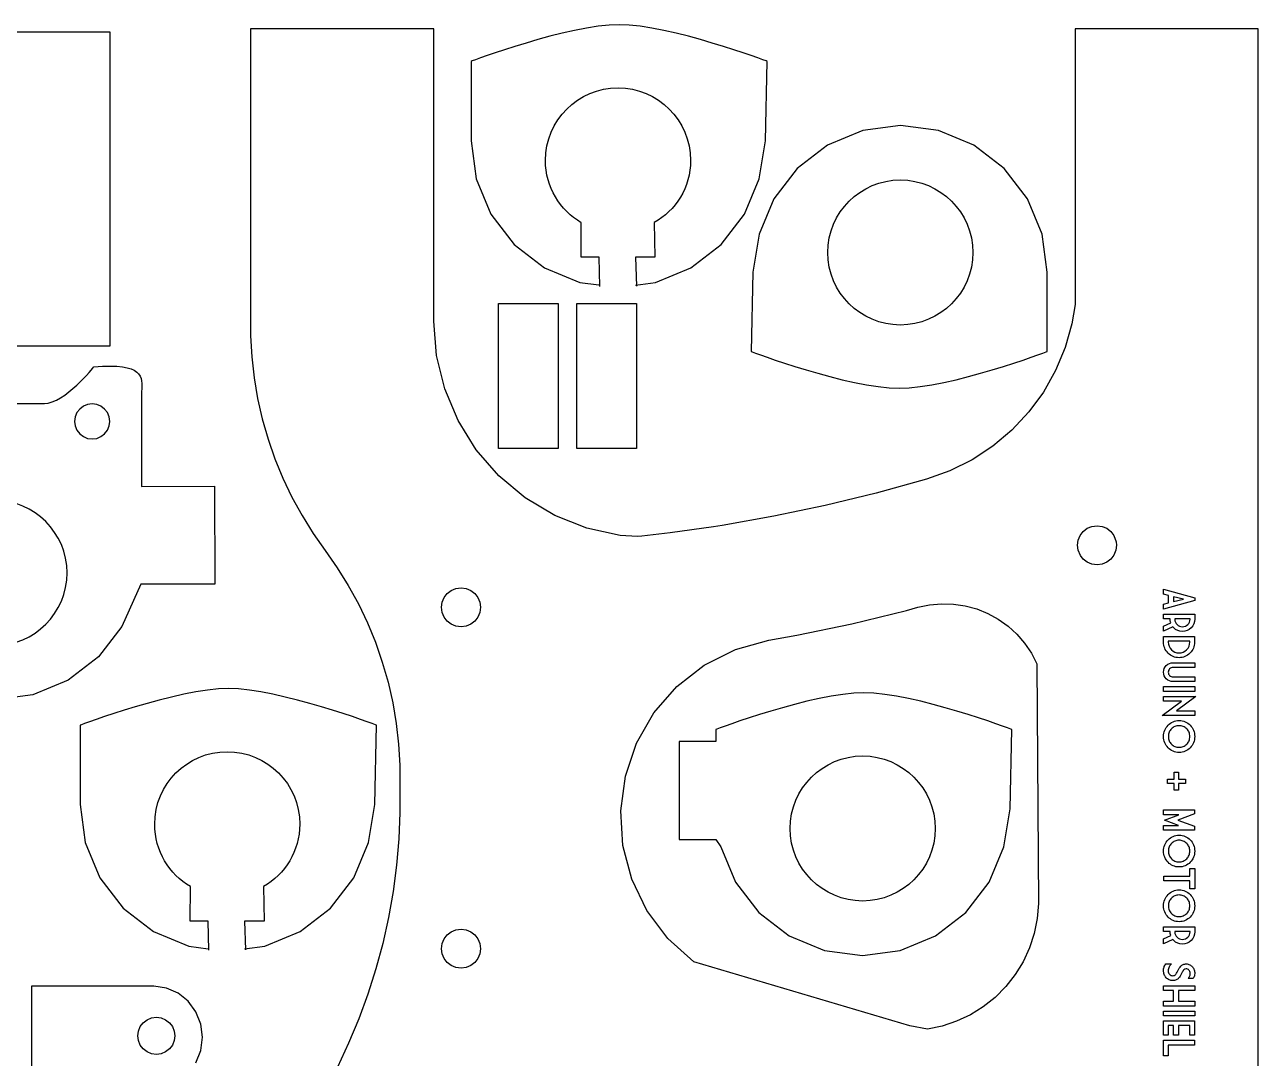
# Model space of a CAD drawing. Extents: x 3 to 288, y 3 to 208.
# Drawn here: x 186.6 to 287.6, y 122.8 to 207.4 of the extents above; entities that cross this region are included whole.
import ezdxf

# ---------------------------------------------------------------- set-up
doc = ezdxf.new("R2010")
doc.units = 0
doc.layers.add('Layer_1', color=7, linetype='CONTINUOUS')

msp = doc.modelspace()

# ---------------------------------------------------------------- linework, layer by layer
at = {"layer": 'Layer_1', "color": 7}
for p, q in [((193.570363, 206.777677), (53.569703, 206.617967)), ((193.570363, 181.09585), (193.570363, 206.777677)), ((220.068033, 207.05005), (205.050001, 207.05005)), ((205.050001, 207.05005), (205.050001, 183.61855)), ((220.068033, 183.11721), (220.068033, 207.05005)), ((287.568019, 207.050021), (272.568027, 207.050021)), ((272.568027, 207.050021), (272.568027, 184.478199)), ((287.568019, 67.049991), (287.568019, 207.050021)), ((223.118014, 204.376903), (223.118014, 198.377056)), ((247.221824, 197.877071), (247.362935, 204.376903)), ((258.28426, 199.125368), (255.178433, 198.716485)), ((261.390088, 198.716485), (258.28426, 199.125368)), ((223.118014, 198.377056), (223.118014, 197.877071)), ((255.178433, 198.716485), (252.284244, 197.517689)), ((264.284248, 197.517689), (261.390088, 198.716485)), ((223.118014, 197.877099), (223.526898, 194.771272)), ((246.709082, 194.771216), (247.221824, 197.877071)), ((252.284244, 197.517689), (249.798967, 195.610657)), ((266.769525, 195.610657), (264.284248, 197.517689)), ((249.798967, 195.610657), (247.891963, 193.12538)), ((268.676557, 193.12538), (266.769525, 195.610657)), ((223.526898, 194.771272), (224.725693, 191.877083)), ((245.510287, 191.877055), (246.709082, 194.771216)), ((247.891963, 193.12538), (246.69314, 190.23122)), ((269.875353, 190.23122), (268.676557, 193.12538)), ((224.725693, 191.877083), (226.632725, 189.391806)), ((232.122201, 188.346173), (232.137159, 191.170878)), ((238.105848, 191.18482), (238.168643, 188.346173)), ((243.603255, 189.391778), (245.510287, 191.877055)), ((246.69314, 190.23122), (246.180427, 187.125392)), ((270.284265, 187.125392), (269.875353, 190.23122)), ((226.632725, 189.391806), (229.118002, 187.484802)), ((241.118006, 187.484746), (243.603255, 189.391778)), ((233.592014, 188.346173), (232.122201, 188.346173)), ((233.6486, 185.952307), (233.592014, 188.346173)), ((238.162716, 188.346173), (236.563871, 188.346173)), ((236.563871, 188.346173), (236.648792, 185.979401)), ((238.168643, 188.346173), (238.162716, 188.346173)), ((229.118002, 187.484802), (232.012191, 186.285979)), ((238.223846, 186.28595), (241.118006, 187.484746)), ((246.180427, 187.125392), (246.039315, 180.62556)), ((270.284265, 186.625379), (270.284265, 187.125392)), ((232.012191, 186.285979), (233.586314, 186.078743)), ((236.572789, 186.068583), (238.223846, 186.28595)), ((270.284265, 180.62556), (270.284265, 186.625379)), ((225.36923, 184.559069), (230.244224, 184.559069)), ((225.36923, 172.68407), (225.36923, 184.559069)), ((230.244224, 184.559069), (230.244224, 172.68407)), ((231.778356, 184.559069), (236.653349, 184.559069)), ((231.778356, 172.68407), (231.778356, 184.559069)), ((236.653349, 184.559069), (236.653349, 172.68407)), ((272.568027, 184.478199), (272.313152, 182.902947)), ((205.050001, 183.61855), (205.053387, 181.901256)), ((220.291722, 180.309974), (220.068033, 183.11721)), ((272.313152, 182.902947), (271.754465, 180.951098)), ((205.053387, 181.901256), (205.152137, 180.186812)), ((172.565799, 181.09585), (193.570363, 181.09585)), ((271.754465, 180.951098), (270.969238, 179.078864)), ((205.152137, 180.186812), (205.345798, 178.480468)), ((220.957117, 177.573547), (220.291722, 180.309974)), ((270.969238, 179.078864), (269.968393, 177.312463)), ((205.345798, 178.480468), (205.633834, 176.787502)), ((196.126303, 177.354836), (196.126303, 169.57286)), ((205.633834, 176.787502), (206.015342, 175.113106)), ((222.047483, 174.977046), (220.957117, 177.573547)), ((269.968393, 177.312463), (268.765985, 175.676591)), ((184.126243, 176.370169), (188.180647, 176.370169)), ((206.015342, 175.113106), (206.489136, 173.462473)), ((223.535217, 172.585975), (222.047483, 174.977046)), ((268.765985, 175.676591), (267.378835, 174.194162)), ((267.378835, 174.194162), (265.826302, 172.885893)), ((206.489136, 173.462473), (207.053778, 171.840654)), ((265.826302, 172.885893), (264.130175, 171.770099)), ((207.053778, 171.840654), (207.70749, 170.252675)), ((225.382842, 170.460644), (223.535217, 172.585975)), ((230.244224, 172.68407), (225.36923, 172.68407)), ((236.653349, 172.68407), (231.778356, 172.68407)), ((264.130175, 171.770099), (262.314159, 170.862416)), ((262.314159, 170.862416), (260.403656, 170.175487)), ((207.70749, 170.252675), (208.448295, 168.703359)), ((227.543733, 168.654732), (225.382842, 170.460644)), ((260.403656, 170.175487), (256.266419, 169.030116)), ((196.126303, 169.57286), (202.120195, 169.610272)), ((202.120195, 169.610272), (202.1233, 161.591565)), ((208.448295, 168.703359), (209.273908, 167.197563)), ((256.266419, 169.030116), (252.094865, 168.016741)), ((229.963308, 167.21379), (227.543733, 168.654732)), ((252.094865, 168.016741), (247.893253, 167.136405)), ((209.273908, 167.197563), (210.18176, 165.739857)), ((232.580553, 166.174197), (229.963308, 167.21379)), ((247.893253, 167.136405), (243.665762, 166.389984)), ((210.18176, 165.739857), (211.169115, 164.334785)), ((235.329397, 165.562169), (232.580553, 166.174197)), ((239.416709, 165.778239), (237.108385, 165.520485)), ((242.966725, 166.289343), (239.416709, 165.778239)), ((243.665762, 166.389984), (242.966725, 166.289343)), ((236.728485, 165.478039), (235.329397, 165.562169)), ((237.108385, 165.520485), (236.728485, 165.478039)), ((211.169115, 164.334785), (212.156441, 162.929685)), ((212.156441, 162.929685), (213.064293, 161.471979)), ((196.069915, 161.591526), (194.518314, 158.113047)), ((202.1233, 161.591565), (196.069915, 161.591526)), ((213.064293, 161.471979), (213.889906, 159.966183)), ((279.798842, 160.773395), (279.798842, 161.167857)), ((279.798842, 161.167857), (282.368885, 160.475396)), ((280.205363, 160.66488), (279.798842, 160.773395)), ((280.205363, 160.051639), (280.205363, 160.66488)), ((213.889906, 159.966183), (214.630711, 158.416895)), ((282.368885, 160.241123), (279.798842, 159.548663)), ((279.798842, 159.943125), (280.205363, 160.051639)), ((279.798842, 159.548663), (279.798842, 159.943125)), ((280.613609, 160.554616), (280.613609, 160.161875)), ((281.435262, 160.356524), (280.613609, 160.554616)), ((280.613609, 160.554616), (280.613609, 160.554616)), ((280.613609, 160.161875), (281.435262, 160.356524)), ((282.368885, 160.475396), (282.368885, 160.241123)), ((282.368885, 160.241123), (282.368885, 160.241123)), ((279.807456, 158.74941), (279.807456, 159.135236)), ((279.807456, 159.135236), (282.360271, 159.135236)), ((280.350059, 158.74941), (279.807456, 158.74941)), ((280.350059, 158.720115), (280.350059, 158.74941)), ((280.732464, 158.74941), (280.732464, 158.720115)), ((281.979587, 158.74941), (280.732464, 158.74941)), ((280.732464, 158.74941), (280.732464, 158.74941)), ((281.979587, 158.720115), (281.979587, 158.74941)), ((282.360271, 159.135236), (282.360271, 158.720115)), ((194.518314, 158.113047), (192.611282, 155.627767)), ((214.630711, 158.416895), (215.284423, 156.828887)), ((279.80401, 158.153385), (280.391399, 158.427281)), ((279.80401, 157.739985), (279.80401, 158.153385)), ((280.561931, 158.10171), (279.80401, 157.739985)), ((280.561931, 158.10171), (280.561931, 158.10171)), ((215.284423, 156.828887), (215.849065, 155.207069)), ((279.807456, 157.302456), (282.343047, 157.302456)), ((279.807456, 156.835633), (279.807456, 157.302456)), ((279.807456, 157.302456), (279.807456, 157.302456)), ((281.958917, 156.916602), (280.193307, 156.916602)), ((280.193307, 156.916602), (280.193307, 156.835633)), ((281.958917, 156.835633), (281.958917, 156.916602)), ((281.958917, 156.916602), (281.958917, 156.916602)), ((282.343047, 157.302456), (282.343047, 156.835633)), ((192.611282, 155.627767), (190.126005, 153.720735)), ((215.849065, 155.207069), (216.322859, 153.556436)), ((280.58088, 155.152713), (282.356825, 155.152713)), ((282.356825, 154.766859), (280.58088, 154.766859)), ((282.356825, 155.152713), (282.356825, 154.766859)), ((190.126005, 153.720735), (187.231844, 152.521936)), ((216.322859, 153.556436), (216.704367, 151.88204)), ((280.58088, 153.993429), (282.356825, 153.993429)), ((280.58088, 153.993429), (280.58088, 153.993429)), ((282.356825, 153.607603), (280.58088, 153.607603)), ((282.356825, 153.993429), (282.356825, 153.607603)), ((187.231844, 152.521936), (184.126017, 152.113044)), ((279.807456, 152.810043), (279.807456, 153.195897)), ((279.807456, 153.195897), (282.356825, 153.195897)), ((282.356825, 152.810043), (279.807456, 152.810043)), ((282.356825, 153.195897), (282.356825, 152.810043)), ((282.356825, 153.195897), (282.356825, 153.195897)), ((216.704367, 151.88204), (216.992403, 150.189073)), ((279.695489, 150.83429), (281.287124, 152.01079)), ((279.807456, 152.01079), (279.807456, 152.396644)), ((279.807456, 152.396644), (282.460181, 152.396644)), ((281.287124, 152.01079), (279.807456, 152.01079)), ((282.460181, 152.396644), (280.8651, 151.220144)), ((282.356825, 150.83429), (279.695489, 150.83429)), ((280.8651, 151.220144), (282.356825, 151.220144)), ((280.8651, 151.220144), (280.8651, 151.220144)), ((282.356825, 151.220144), (282.356825, 150.83429)), ((191.123003, 150.044443), (191.123003, 144.044624)), ((215.226813, 143.544611), (215.367924, 150.044443)), ((216.992403, 150.189073), (217.186064, 148.482758)), ((281.08214, 150.002299), (281.08214, 150.002299)), ((217.186064, 148.482758), (217.284814, 146.768286)), ((281.08214, 147.812932), (281.08214, 147.812932)), ((217.284814, 146.768286), (217.2882, 145.050992)), ((280.127851, 145.279084), (280.127851, 145.635644)), ((280.127851, 145.635644), (280.687678, 145.635644)), ((280.687678, 145.635644), (280.687678, 146.19546)), ((280.687678, 146.19546), (281.042522, 146.19546)), ((281.042522, 146.19546), (281.042522, 145.635644)), ((281.042522, 145.635644), (281.602349, 145.635644)), ((281.602349, 145.635644), (281.602349, 145.279084)), ((281.602349, 145.635644), (281.602349, 145.635644)), ((217.2882, 145.050992), (217.291023, 142.888097)), ((280.687678, 145.279084), (280.127851, 145.279084)), ((280.687678, 144.720961), (280.687678, 145.279084)), ((281.042522, 144.720961), (280.687678, 144.720961)), ((281.602349, 145.279084), (281.042522, 145.279084)), ((281.042522, 145.279084), (281.042522, 144.720961)), ((191.123003, 144.044624), (191.123003, 143.544611)), ((191.123003, 143.544639), (191.531915, 140.438812)), ((214.714071, 140.438784), (215.226813, 143.544611)), ((217.291023, 142.888097), (217.197663, 140.727235)), ((279.807456, 142.715914), (279.807456, 143.101768)), ((279.807456, 143.101768), (282.349936, 143.101768)), ((281.052857, 142.715914), (279.807456, 142.715914)), ((279.872914, 142.278385), (281.052857, 142.715914)), ((282.349936, 142.779668), (280.98568, 142.278385)), ((282.349936, 143.101768), (282.349936, 142.779668)), ((279.80401, 141.455029), (279.80401, 141.842577)), ((279.80401, 141.842577), (281.035633, 141.842577)), ((282.349936, 141.455029), (279.80401, 141.455029)), ((281.035633, 141.842577), (279.872914, 142.278385)), ((280.98568, 142.278385), (282.349936, 141.77713)), ((282.349936, 141.77713), (282.349936, 141.455029)), ((282.349936, 141.77713), (282.349936, 141.77713)), ((191.531915, 140.438812), (192.73071, 137.544651)), ((213.515276, 137.544595), (214.714071, 140.438784)), ((217.197663, 140.727235), (217.009534, 138.572525)), ((281.08214, 140.62476), (281.08214, 140.62476)), ((217.009534, 138.572525), (216.727001, 136.428144)), ((281.08214, 138.435393), (281.08214, 138.435393)), ((192.73071, 137.544651), (194.637742, 135.059346)), ((211.608244, 135.059318), (213.515276, 137.544595)), ((279.821236, 137.293352), (279.821236, 137.679207)), ((279.821236, 137.679207), (281.957196, 137.679207)), ((281.957196, 137.679207), (281.957196, 138.313078)), ((281.957196, 138.313078), (282.356825, 138.313078)), ((282.356825, 138.313078), (282.356825, 136.659453)), ((282.356825, 138.313078), (282.356825, 138.313078)), ((200.127275, 134.013713), (200.142232, 136.838419)), ((206.110922, 136.85236), (206.173716, 134.013713)), ((216.727001, 136.428144), (216.350602, 134.298241)), ((281.957196, 137.293352), (279.821236, 137.293352)), ((281.957196, 136.659453), (281.957196, 137.293352)), ((282.356825, 136.659453), (281.957196, 136.659453)), ((281.08214, 136.146119), (281.08214, 136.146119)), ((194.637742, 135.059346), (197.123019, 133.152342)), ((209.122995, 133.152314), (211.608244, 135.059318)), ((201.59706, 134.013713), (200.127275, 134.013713)), ((201.653673, 131.619847), (201.59706, 134.013713)), ((206.16779, 134.013713), (204.568944, 134.013713)), ((204.568944, 134.013713), (204.65395, 131.646941)), ((206.173716, 134.013713), (206.16779, 134.013713)), ((216.350602, 134.298241), (215.88104, 132.186936)), ((279.807456, 133.15922), (279.807456, 133.545074)), ((279.807456, 133.545074), (282.360271, 133.545074)), ((281.08214, 133.95678), (281.08214, 133.95678)), ((282.360271, 133.545074), (282.360271, 133.129954)), ((197.123019, 133.152342), (200.01718, 131.953519)), ((206.228834, 131.953491), (209.122995, 133.152314)), ((279.80401, 132.563223), (280.391399, 132.83712)), ((279.80401, 132.149824), (279.80401, 132.563223)), ((280.561931, 132.511548), (279.80401, 132.149824)), ((280.350059, 133.15922), (279.807456, 133.15922)), ((280.350059, 133.129954), (280.350059, 133.15922)), ((280.561931, 132.511548), (280.561931, 132.511548)), ((280.732464, 133.15922), (280.732464, 133.129954)), ((281.979587, 133.15922), (280.732464, 133.15922)), ((280.732464, 133.15922), (280.732464, 133.15922)), ((281.979587, 133.129954), (281.979587, 133.15922)), ((200.01718, 131.953519), (201.591331, 131.746283)), ((204.577778, 131.736123), (206.228834, 131.953491)), ((215.88104, 132.186936), (215.319249, 130.098266)), ((279.993491, 130.506501), (280.467192, 130.506501)), ((215.319249, 130.098266), (214.666328, 128.036266)), ((279.804012, 129.943241), (279.80401, 129.943241)), ((282.229371, 129.295541), (281.831463, 129.295541)), ((190.133994, 128.6692), (187.133972, 128.6692)), ((187.134311, 128.6692), (187.134311, 104.677452)), ((197.130509, 128.6692), (190.133994, 128.6692)), ((198.16539, 128.527031), (197.130509, 128.6692)), ((199.129743, 128.1102), (198.16539, 128.527031)), ((279.807456, 128.332656), (279.807456, 128.721953)), ((279.807456, 128.721953), (282.356825, 128.721953)), ((280.634279, 128.332656), (279.807456, 128.332656)), ((280.634279, 127.447268), (280.634279, 128.332656)), ((282.356825, 128.332656), (281.02702, 128.332656)), ((281.02702, 128.332656), (281.02702, 127.447268)), ((282.356825, 128.721953), (282.356825, 128.332656)), ((199.957868, 127.44711), (199.129743, 128.1102)), ((200.593291, 126.58296), (199.957868, 127.44711)), ((214.666328, 128.036266), (213.923491, 126.004943)), ((279.807456, 127.057971), (279.807456, 127.447268)), ((279.807456, 127.447268), (280.634279, 127.447268)), ((281.02702, 127.447268), (282.356825, 127.447268)), ((282.356825, 127.447268), (282.356825, 127.057971)), ((200.99272, 125.57664), (200.593291, 126.58296)), ((282.356825, 127.057971), (279.807456, 127.057971)), ((279.807456, 127.057971), (279.807456, 127.057971)), ((279.807456, 126.255246), (279.807456, 126.6411)), ((279.807456, 126.6411), (282.356825, 126.6411)), ((282.356825, 126.255246), (279.807456, 126.255246)), ((282.356825, 126.6411), (282.356825, 126.255246)), ((282.356825, 126.6411), (282.356825, 126.6411)), ((201.128977, 124.496731), (200.99272, 125.57664)), ((213.923491, 126.004943), (213.092177, 124.008165)), ((279.807456, 124.667069), (279.807456, 125.841847)), ((279.807456, 125.841847), (282.343047, 125.841847)), ((280.634279, 125.454271), (280.193307, 125.454271)), ((280.193307, 125.454271), (280.193307, 124.667069)), ((280.634279, 124.667069), (280.634279, 125.454271)), ((281.957196, 125.454271), (281.020131, 125.454271)), ((281.020131, 125.454271), (281.020131, 124.667069)), ((281.957196, 124.667069), (281.957196, 125.454271)), ((282.343047, 125.841847), (282.343047, 124.667069)), ((282.343047, 125.841847), (282.343047, 125.841847)), ((200.99272, 123.41681), (201.128977, 124.496731)), ((280.193307, 124.667069), (279.807456, 124.667069)), ((279.807456, 122.982428), (279.807456, 124.250198)), ((279.807456, 124.250198), (282.343047, 124.250198)), ((281.020131, 124.667069), (280.634279, 124.667069)), ((282.343047, 124.667069), (281.957196, 124.667069)), ((282.343047, 124.250198), (282.343047, 123.862651)), ((282.343047, 124.250198), (282.343047, 124.250198)), ((200.593291, 122.41049), (200.99272, 123.41681)), ((213.092177, 124.008165), (212.174023, 122.049825)), ((282.343047, 123.862651), (280.193307, 123.862651)), ((280.193307, 123.862651), (280.193307, 122.982428)), ((280.193307, 122.982428), (279.807456, 122.982428))]:
    msp.add_line(p, q, dxfattribs=at)
at = {"layer": 'Layer_1', "color": 1}
for p, q in [((252.321977, 188.731745), (252.321977, 188.731745)), ((191.075683, 175.919852), (190.847393, 175.622353)), ((191.373173, 176.148125), (191.075683, 175.919852)), ((191.719629, 176.291629), (191.373173, 176.148125)), ((192.091429, 176.340549), (191.719629, 176.291629)), ((192.4632, 176.291629), (192.091429, 176.340549)), ((192.809628, 176.148125), (192.4632, 176.291629)), ((193.107146, 175.919852), (192.809628, 176.148125)), ((193.335408, 175.622353), (193.107146, 175.919852)), ((190.703911, 175.275914), (190.655002, 174.904137)), ((190.655002, 174.904137), (190.703911, 174.53236)), ((190.847393, 175.622353), (190.703911, 175.275914)), ((193.478918, 175.275914), (193.335408, 175.622353)), ((193.527827, 174.904137), (193.478918, 175.275914)), ((193.478918, 174.53236), (193.527827, 174.904137)), ((190.703911, 174.53236), (190.847393, 174.185913)), ((190.847393, 174.185913), (191.075683, 173.888414)), ((191.075683, 173.888414), (191.373173, 173.660141)), ((192.809628, 173.660141), (193.107146, 173.888414)), ((193.107146, 173.888414), (193.335408, 174.185913)), ((193.335408, 174.185913), (193.478918, 174.53236)), ((191.373173, 173.660141), (191.719629, 173.516637)), ((191.719629, 173.516637), (192.091429, 173.467716)), ((192.091429, 173.467716), (192.4632, 173.516637)), ((192.4632, 173.516637), (192.809628, 173.660141)), ((272.97612, 165.568435), (273.230374, 165.89982)), ((273.230374, 165.89982), (273.561759, 166.154074)), ((273.561759, 166.154074), (273.947642, 166.313925)), ((273.947642, 166.313925), (274.361746, 166.36845)), ((274.361746, 166.36845), (274.775851, 166.313925)), ((274.775851, 166.313925), (275.161762, 166.154074)), ((275.161762, 166.154074), (275.493119, 165.89982)), ((275.493119, 165.89982), (275.747401, 165.568435)), ((272.761744, 164.768448), (272.816269, 165.182552)), ((272.816269, 164.354315), (272.761744, 164.768448)), ((272.816269, 165.182552), (272.97612, 165.568435)), ((275.747401, 165.568435), (275.923677, 165.057556)), ((275.961749, 164.768448), (275.907223, 164.354315)), ((275.923677, 165.057556), (275.961749, 164.768448)), ((272.999008, 163.938601), (272.816269, 164.354315)), ((273.230374, 163.637075), (272.999008, 163.938601)), ((273.561759, 163.382793), (273.230374, 163.637075)), ((275.493119, 163.637075), (275.161733, 163.382793)), ((275.747401, 163.968432), (275.493119, 163.637075)), ((275.907223, 164.354315), (275.747401, 163.968432)), ((273.947642, 163.222971), (273.561759, 163.382793)), ((274.361746, 163.168445), (273.947642, 163.222971)), ((274.775851, 163.222971), (274.361746, 163.168445)), ((275.161733, 163.382793), (274.775851, 163.222971)), ((220.906092, 160.488548), (221.160374, 160.819933)), ((221.160374, 160.819933), (221.491731, 161.074187)), ((221.491731, 161.074187), (221.877642, 161.234038)), ((221.877642, 161.234038), (222.291746, 161.288563)), ((222.291746, 161.288563), (222.705851, 161.234038)), ((222.705851, 161.234038), (223.091733, 161.074187)), ((223.091733, 161.074187), (223.423119, 160.819933)), ((223.423119, 160.819933), (223.677373, 160.488548)), ((220.691744, 159.688561), (220.746269, 160.102665)), ((220.746269, 159.274456), (220.691744, 159.688561)), ((220.746269, 160.102665), (220.906092, 160.488548)), ((223.677373, 160.488548), (223.837223, 160.102665)), ((223.837223, 160.102665), (223.891749, 159.688561)), ((223.891749, 159.688561), (223.837223, 159.274456)), ((258.761461, 159.431117), (259.69096, 159.688448)), ((259.69096, 159.688448), (260.64823, 159.893115)), ((260.64823, 159.893115), (261.622997, 159.982777)), ((261.622997, 159.982777), (262.601546, 159.956248)), ((262.601546, 159.956248), (263.57002, 159.813754)), ((263.57002, 159.813754), (264.514759, 159.557384)), ((220.906092, 158.888573), (220.746269, 159.274456)), ((221.160374, 158.557188), (220.906092, 158.888573)), ((223.677373, 158.888573), (223.423119, 158.557188)), ((223.837223, 159.274456), (223.677373, 158.888573)), ((254.283695, 158.343348), (258.761461, 159.431117)), ((264.514759, 159.557384), (265.422414, 159.190749)), ((265.422414, 159.190749), (266.280172, 158.719043)), ((266.280172, 158.719043), (267.075926, 158.148925)), ((221.491731, 158.302906), (221.160374, 158.557188)), ((221.877642, 158.143083), (221.491731, 158.302906)), ((222.291746, 158.088558), (221.877642, 158.143083)), ((222.705851, 158.143083), (222.291746, 158.088558)), ((223.091733, 158.302906), (222.705851, 158.143083)), ((223.423119, 158.557188), (223.091733, 158.302906)), ((249.773643, 157.398384), (254.283695, 158.343348)), ((267.075926, 158.148925), (267.798415, 157.488413)), ((244.756974, 156.231564), (247.504746, 156.997854)), ((247.504746, 156.997797), (249.773643, 157.398384)), ((267.798415, 157.488413), (268.43745, 156.746874)), ((268.43745, 156.746874), (268.98403, 155.934779)), ((242.209015, 154.948836), (244.756974, 156.231564)), ((268.98403, 155.934779), (269.430393, 155.063559)), ((239.956882, 153.198042), (242.209015, 154.948836)), ((269.430393, 155.063559), (269.569133, 135.445926)), ((238.08541, 151.045138), (239.956882, 153.198042)), ((236.665127, 148.571206), (238.08541, 151.045138)), ((235.749541, 145.869521), (236.665127, 148.571206)), ((235.37317, 143.041824), (235.749541, 145.869521)), ((235.550179, 140.19471), (235.37317, 143.041824)), ((236.27391, 137.435423), (235.550179, 140.19471)), ((237.517071, 134.867935), (236.27391, 137.435423)), ((269.569133, 135.445926), (269.464655, 134.208127)), ((239.232841, 132.58899), (237.517071, 134.867935)), ((221.877642, 133.294038), (222.291746, 133.348563)), ((222.291746, 133.348563), (222.705851, 133.294038)), ((269.464655, 134.208127), (269.217259, 132.990818)), ((220.746269, 132.162665), (220.906092, 132.548576)), ((220.906092, 132.548576), (221.160374, 132.879933)), ((221.160374, 132.879933), (221.491731, 133.134215)), ((221.491731, 133.134215), (221.877642, 133.294038)), ((222.705851, 133.294038), (223.091733, 133.134215)), ((223.091733, 133.134215), (223.423119, 132.879933)), ((223.423119, 132.879933), (223.677373, 132.548576)), ((223.677373, 132.548576), (223.837223, 132.162665)), ((241.356563, 130.68447), (239.232841, 132.58899)), ((269.217259, 132.990818), (268.830304, 131.810424)), ((220.691744, 131.748561), (220.746269, 132.162665)), ((220.746269, 131.334456), (220.691744, 131.748561)), ((220.906092, 130.948545), (220.746269, 131.334456)), ((223.837223, 131.334456), (223.677373, 130.948545)), ((223.837223, 132.162665), (223.891749, 131.748561)), ((223.891749, 131.748561), (223.837223, 131.334456)), ((268.830304, 131.810424), (268.309011, 130.682918)), ((221.160374, 130.617188), (220.906092, 130.948545)), ((221.491731, 130.362906), (221.160374, 130.617188)), ((221.877642, 130.203083), (221.491731, 130.362906)), ((223.091733, 130.362906), (222.705851, 130.203083)), ((223.423119, 130.617188), (223.091733, 130.362906)), ((223.677373, 130.948545), (223.423119, 130.617188)), ((259.042273, 125.446171), (241.356563, 130.68447)), ((268.309011, 130.682918), (267.660408, 129.623484)), ((222.291746, 130.148558), (221.877642, 130.203083)), ((222.705851, 130.203083), (222.291746, 130.148558)), ((267.660408, 129.623484), (266.8933, 128.646459)), ((266.8933, 128.646459), (266.018016, 127.765022)), ((266.018016, 127.765022), (265.046353, 126.991084)), ((263.991491, 126.335115), (262.867625, 125.805977)), ((265.046353, 126.991084), (263.991491, 126.335115)), ((195.881563, 125.009602), (196.033088, 125.375382)), ((196.033088, 125.375382), (196.274106, 125.689501)), ((196.274106, 125.689501), (196.588219, 125.930521)), ((196.588219, 125.930521), (196.954007, 126.082041)), ((196.954007, 126.082041), (197.34655, 126.133741)), ((197.34655, 126.133741), (197.739065, 126.082041)), ((197.739065, 126.082041), (198.104881, 125.930521)), ((198.104881, 125.930521), (198.418995, 125.689501)), ((198.418995, 125.689501), (198.660012, 125.375382)), ((198.660012, 125.375382), (198.811538, 125.009602)), ((260.474409, 125.15489), (259.042273, 125.446171)), ((261.689969, 125.410781), (260.474409, 125.15489)), ((262.867625, 125.805977), (261.689969, 125.410781)), ((195.82986, 124.617051), (195.881563, 125.009602)), ((195.881563, 124.22451), (195.82986, 124.617051)), ((198.811538, 125.009602), (198.863128, 124.617051)), ((198.863128, 124.617051), (198.811538, 124.22451)), ((196.033088, 123.858719), (195.881563, 124.22451)), ((196.274106, 123.544612), (196.033088, 123.858719)), ((196.588219, 123.30358), (196.274106, 123.544612)), ((196.954007, 123.152072), (196.588219, 123.30358)), ((198.104881, 123.30358), (197.739065, 123.152072)), ((198.418995, 123.544612), (198.104881, 123.30358)), ((198.660012, 123.858719), (198.418995, 123.544612)), ((198.811538, 124.22451), (198.660012, 123.858719)), ((197.34655, 123.100371), (196.954007, 123.152072)), ((197.739065, 123.152072), (197.34655, 123.100371))]:
    msp.add_line(p, q, dxfattribs=at)
at = {"layer": 'Layer_1', "color": 6}
for p, q in [((243.148615, 149.69416), (243.142688, 148.699524)), ((267.252453, 143.194328), (267.393564, 149.69416)), ((243.142688, 148.699524), (240.147972, 148.699524)), ((240.147972, 148.699524), (240.147972, 140.694404)), ((266.739711, 140.088501), (267.252453, 143.194328)), ((240.147972, 140.694404), (243.148333, 140.694658)), ((243.148333, 140.694658), (243.557498, 140.088501)), ((243.557498, 140.088501), (244.756322, 137.19434)), ((265.540916, 137.19434), (266.739711, 140.088501)), ((244.756322, 137.19434), (246.663354, 134.709063)), ((263.633884, 134.709063), (265.540916, 137.19434)), ((246.663354, 134.709063), (249.148631, 132.802031)), ((261.148607, 132.802031), (263.633884, 134.709063)), ((249.148631, 132.802031), (252.042792, 131.603236)), ((258.254446, 131.603236), (261.148607, 132.802031)), ((252.042792, 131.603236), (255.148619, 131.194324)), ((255.148619, 131.194324), (258.254446, 131.603236))]:
    msp.add_line(p, q, dxfattribs=at)
at = {"layer": 'Layer_1', "color": 3}
msp.add_line((261.110902, 141.587976), (261.110902, 141.587976), dxfattribs=at)
at = {"layer": 'Layer_1', "color": 7}
for points in [[(235.240474, 207.376897), (231.077753, 207.376897), (223.118014, 204.376903), (223.118014, 204.376903)], [(247.362935, 204.376903), (247.362935, 204.376903), (239.403196, 207.376897), (235.240474, 207.376897)], [(229.207608, 196.270747), (229.207608, 199.549266), (231.865379, 202.207009), (235.14387, 202.207009)], [(235.14387, 202.207009), (238.422389, 202.207009), (241.080104, 199.549266), (241.080104, 196.270747)], [(232.137159, 191.170878), (230.392348, 192.169635), (229.207608, 194.08186), (229.207608, 196.270747)], [(241.080104, 196.270747), (241.080104, 194.06566), (239.877809, 192.141356), (238.105848, 191.18482)], [(246.039315, 180.62556), (246.039315, 180.62556), (253.999055, 177.625566), (258.161776, 177.625566)], [(258.161776, 177.625566), (262.324497, 177.625566), (270.284265, 180.62556), (270.284265, 180.62556)], [(188.180647, 176.370169), (189.838618, 176.370169), (192.235051, 179.366765), (192.235051, 179.366765)], [(192.235051, 179.366765), (196.277659, 179.725695), (196.247772, 178.557436), (196.126303, 177.354836)], [(280.391399, 158.427281), (280.363839, 158.519154), (280.350059, 158.616765), (280.350059, 158.720115)], [(280.732464, 158.720115), (280.732464, 158.547865), (280.793327, 158.400875), (280.915054, 158.279143)], [(281.796998, 158.279143), (281.918724, 158.400875), (281.979587, 158.547865), (281.979587, 158.720115)], [(282.360271, 158.720115), (282.360271, 158.442201), (282.262086, 158.205059), (282.065716, 158.008689)], [(280.644614, 158.008689), (280.614757, 158.038548), (280.587196, 158.069555), (280.561931, 158.10171)], [(281.356026, 157.714134), (281.078122, 157.714134), (280.840984, 157.812319), (280.644614, 158.008689)], [(280.915054, 158.279143), (281.03678, 158.157411), (281.183771, 158.096545), (281.356026, 158.096545)], [(281.356026, 158.096545), (281.528281, 158.096545), (281.675272, 158.157411), (281.796998, 158.279143)], [(282.065716, 158.008689), (281.869346, 157.812319), (281.632782, 157.714134), (281.356026, 157.714134)], [(280.179526, 155.939916), (279.931479, 156.186822), (279.807456, 156.485395), (279.807456, 156.835633)], [(280.193307, 156.835633), (280.193307, 156.592188), (280.279435, 156.38434), (280.45169, 156.212091)], [(281.700537, 156.212091), (281.872791, 156.38434), (281.958917, 156.592188), (281.958917, 156.835633)], [(282.343047, 156.835633), (282.343047, 156.485395), (282.219024, 156.186822), (281.970977, 155.939916)], [(281.075251, 155.567862), (280.726148, 155.567862), (280.427573, 155.69188), (280.179526, 155.939916)], [(280.45169, 156.212091), (280.623943, 156.038675), (280.831797, 155.951967), (281.075251, 155.951967)], [(281.075251, 155.951967), (281.319853, 155.951967), (281.528282, 156.038675), (281.700537, 156.212091)], [(281.970977, 155.939916), (281.724077, 155.69188), (281.425502, 155.567862), (281.075251, 155.567862)], [(279.807456, 154.379283), (279.807456, 154.592888), (279.882673, 154.775486), (280.033109, 154.927077)], [(280.033109, 154.927077), (280.184694, 155.077501), (280.367285, 155.152713), (280.58088, 155.152713)], [(280.306994, 154.65318), (280.231203, 154.577394), (280.193307, 154.486095), (280.193307, 154.379283)], [(280.58088, 154.766859), (280.474081, 154.766859), (280.382786, 154.728966), (280.306994, 154.65318)], [(280.033109, 153.83324), (279.882673, 153.983683), (279.807456, 154.165697), (279.807456, 154.379283)], [(280.58088, 153.607603), (280.367285, 153.607603), (280.184694, 153.682815), (280.033109, 153.83324)], [(280.193307, 154.379283), (280.193307, 154.27249), (280.231203, 154.181775), (280.306994, 154.107136)], [(280.306994, 154.107136), (280.382786, 154.031331), (280.474081, 153.993429), (280.58088, 153.993429)], [(203.245491, 153.044437), (199.08277, 153.044437), (191.123003, 150.044443), (191.123003, 150.044443)], [(215.367924, 150.044443), (215.367924, 150.044443), (207.408185, 153.044437), (203.245491, 153.044437)], [(279.807456, 149.11519), (279.807456, 149.296621), (279.840759, 149.466001), (279.907365, 149.623331)], [(279.907365, 149.623331), (279.975117, 149.78066), (280.066411, 149.918469), (280.181248, 150.036758)], [(280.181248, 150.036758), (280.296086, 150.155028), (280.430445, 150.248613), (280.584326, 150.317513)], [(280.455133, 149.743924), (280.375896, 149.663529), (280.313311, 149.56936), (280.267376, 149.46142)], [(280.73591, 149.933408), (280.629112, 149.887463), (280.535519, 149.824301), (280.455133, 149.743924)], [(280.584326, 150.317513), (280.739354, 150.385284), (280.905292, 150.419169), (281.08214, 150.419169)], [(281.08214, 150.002299), (280.959266, 150.002299), (280.843856, 149.979335), (280.73591, 149.933408)], [(281.08214, 150.419169), (281.257841, 150.419169), (281.42378, 150.385284), (281.579958, 150.317513)], [(281.426652, 149.933408), (281.319853, 149.979335), (281.205016, 150.002299), (281.08214, 150.002299)], [(281.707426, 149.743924), (281.62819, 149.824301), (281.534598, 149.887463), (281.426652, 149.933408)], [(281.579958, 150.317513), (281.737284, 150.248613), (281.873365, 150.155028), (281.988201, 150.036758)], [(281.895183, 149.46142), (281.850398, 149.56936), (281.787813, 149.663529), (281.707426, 149.743924)], [(281.988201, 150.036758), (282.103037, 149.918469), (282.193758, 149.78066), (282.260365, 149.623331)], [(282.260365, 149.623331), (282.326969, 149.466001), (282.360271, 149.296621), (282.360271, 149.11519)], [(279.907365, 148.60877), (279.840759, 148.766081), (279.807456, 148.934887), (279.807456, 149.11519)], [(280.181248, 148.195343), (280.066411, 148.313631), (279.975117, 148.451441), (279.907365, 148.60877)], [(280.267376, 149.46142), (280.222589, 149.353479), (280.200196, 149.238069), (280.200196, 149.11519)], [(280.200196, 149.11519), (280.200196, 148.993458), (280.222589, 148.878622), (280.267376, 148.770681)], [(280.267376, 148.770681), (280.313311, 148.66274), (280.375896, 148.569146), (280.455133, 148.489898)], [(280.455133, 148.489898), (280.535519, 148.409521), (280.629112, 148.34636), (280.73591, 148.300414)], [(281.426652, 148.300414), (281.534598, 148.34636), (281.62819, 148.409521), (281.707426, 148.489898)], [(281.707426, 148.489898), (281.787813, 148.569146), (281.850398, 148.66274), (281.895183, 148.770681)], [(281.962363, 149.11519), (281.962363, 149.238069), (281.93997, 149.353479), (281.895183, 149.46142)], [(281.895183, 148.770681), (281.93997, 148.878622), (281.962363, 148.993458), (281.962363, 149.11519)], [(282.260365, 148.60877), (282.193758, 148.451441), (282.103037, 148.313631), (281.988201, 148.195343)], [(282.360271, 149.11519), (282.360271, 148.934887), (282.326969, 148.766081), (282.260365, 148.60877)], [(197.212681, 141.938315), (197.212681, 145.216806), (199.870452, 147.874577), (203.148943, 147.874577)], [(203.148943, 147.874577), (206.427462, 147.874577), (209.085177, 145.216806), (209.085177, 141.938315)], [(280.584326, 147.916281), (280.430445, 147.984052), (280.296086, 148.077073), (280.181248, 148.195343)], [(281.08214, 147.812932), (280.905292, 147.812932), (280.739354, 147.847382), (280.584326, 147.916281)], [(280.73591, 148.300414), (280.843856, 148.254487), (280.959266, 148.231524), (281.08214, 148.231524)], [(281.08214, 148.231524), (281.205016, 148.231524), (281.319853, 148.254487), (281.426652, 148.300414)], [(281.579958, 147.916281), (281.42378, 147.847382), (281.257841, 147.812932), (281.08214, 147.812932)], [(281.988201, 148.195343), (281.873365, 148.077073), (281.737284, 147.984052), (281.579958, 147.916281)], [(200.142232, 136.838419), (198.397422, 137.837203), (197.212681, 139.7494), (197.212681, 141.938315)], [(209.085177, 141.938315), (209.085177, 139.7332), (207.882854, 137.808924), (206.110922, 136.85236)], [(279.907365, 140.245792), (279.975117, 140.403121), (280.066411, 140.540921), (280.181248, 140.659191)], [(280.181248, 140.659191), (280.296086, 140.77748), (280.430445, 140.871074), (280.584326, 140.939974)], [(280.73591, 140.555841), (280.629112, 140.509914), (280.535519, 140.446753), (280.455133, 140.366357)], [(280.584326, 140.939974), (280.739354, 141.007726), (280.905292, 141.041602), (281.08214, 141.041602)], [(281.08214, 140.62476), (280.959266, 140.62476), (280.843856, 140.601787), (280.73591, 140.555841)], [(281.08214, 141.041602), (281.257841, 141.041602), (281.42378, 141.007726), (281.579958, 140.939974)], [(281.426652, 140.555841), (281.319853, 140.601787), (281.205016, 140.62476), (281.08214, 140.62476)], [(281.707426, 140.366357), (281.62819, 140.446753), (281.534598, 140.509914), (281.426652, 140.555841)], [(281.579958, 140.939974), (281.737284, 140.871074), (281.873365, 140.77748), (281.988201, 140.659191)], [(281.988201, 140.659191), (282.103037, 140.540921), (282.193758, 140.403121), (282.260365, 140.245792)], [(279.807456, 139.737651), (279.807456, 139.919082), (279.840759, 140.088462), (279.907365, 140.245792)], [(279.907365, 139.231203), (279.840759, 139.388532), (279.807456, 139.557348), (279.807456, 139.737651)], [(280.267376, 140.083881), (280.222589, 139.975922), (280.200196, 139.860511), (280.200196, 139.737651)], [(280.200196, 139.737651), (280.200196, 139.615919), (280.222589, 139.501073), (280.267376, 139.393114)], [(280.455133, 140.366357), (280.375896, 140.28598), (280.313311, 140.191822), (280.267376, 140.083881)], [(280.267376, 139.393114), (280.313311, 139.285173), (280.375896, 139.191588), (280.455133, 139.112359)], [(281.895183, 140.083881), (281.850398, 140.191822), (281.787813, 140.28598), (281.707426, 140.366357)], [(281.707426, 139.112359), (281.787813, 139.191588), (281.850398, 139.285173), (281.895183, 139.393114)], [(281.962363, 139.737651), (281.962363, 139.860511), (281.93997, 139.975922), (281.895183, 140.083881)], [(281.895183, 139.393114), (281.93997, 139.501073), (281.962363, 139.615919), (281.962363, 139.737651)], [(282.260365, 140.245792), (282.326969, 140.088462), (282.360271, 139.919082), (282.360271, 139.737651)], [(282.360271, 139.737651), (282.360271, 139.557348), (282.326969, 139.388532), (282.260365, 139.231203)], [(280.181248, 138.817804), (280.066411, 138.936074), (279.975117, 139.073873), (279.907365, 139.231203)], [(280.584326, 138.538743), (280.430445, 138.606495), (280.296086, 138.699515), (280.181248, 138.817804)], [(280.455133, 139.112359), (280.535519, 139.031963), (280.629112, 138.968802), (280.73591, 138.922875)], [(281.08214, 138.435393), (280.905292, 138.435393), (280.739354, 138.469843), (280.584326, 138.538743)], [(280.73591, 138.922875), (280.843856, 138.876929), (280.959266, 138.853957), (281.08214, 138.853957)], [(281.08214, 138.853957), (281.205016, 138.853957), (281.319853, 138.876929), (281.426652, 138.922875)], [(281.579958, 138.538743), (281.42378, 138.469843), (281.257841, 138.435393), (281.08214, 138.435393)], [(281.426652, 138.922875), (281.534598, 138.968802), (281.62819, 139.031963), (281.707426, 139.112359)], [(281.988201, 138.817804), (281.873365, 138.699515), (281.737284, 138.606495), (281.579958, 138.538743)], [(282.260365, 139.231203), (282.193758, 139.073873), (282.103037, 138.936074), (281.988201, 138.817804)], [(280.181248, 136.180578), (280.296086, 136.298867), (280.430445, 136.392461), (280.584326, 136.461361)], [(280.584326, 136.461361), (280.739354, 136.529113), (280.905292, 136.562989), (281.08214, 136.562989)], [(281.08214, 136.562989), (281.257841, 136.562989), (281.42378, 136.529113), (281.579958, 136.461361)], [(281.579958, 136.461361), (281.737284, 136.392461), (281.873365, 136.298867), (281.988201, 136.180578)], [(279.807456, 135.25901), (279.807456, 135.44046), (279.840759, 135.60984), (279.907365, 135.767151)], [(279.907365, 135.767151), (279.975117, 135.92448), (280.066411, 136.06229), (280.181248, 136.180578)], [(280.267376, 135.60524), (280.222589, 135.497299), (280.200196, 135.381889), (280.200196, 135.25901)], [(280.455133, 135.887745), (280.375896, 135.807349), (280.313311, 135.713181), (280.267376, 135.60524)], [(280.73591, 136.077229), (280.629112, 136.031283), (280.535519, 135.968121), (280.455133, 135.887745)], [(281.08214, 136.146119), (280.959266, 136.146119), (280.843856, 136.123155), (280.73591, 136.077229)], [(281.426652, 136.077229), (281.319853, 136.123155), (281.205016, 136.146119), (281.08214, 136.146119)], [(281.707426, 135.887745), (281.62819, 135.968121), (281.534598, 136.031283), (281.426652, 136.077229)], [(281.895183, 135.60524), (281.850398, 135.713181), (281.787813, 135.807349), (281.707426, 135.887745)], [(281.962363, 135.25901), (281.962363, 135.381889), (281.93997, 135.497299), (281.895183, 135.60524)], [(281.988201, 136.180578), (282.103037, 136.06229), (282.193758, 135.92448), (282.260365, 135.767151)], [(282.260365, 135.767151), (282.326969, 135.60984), (282.360271, 135.44046), (282.360271, 135.25901)], [(279.907365, 134.75259), (279.840759, 134.90992), (279.807456, 135.078726), (279.807456, 135.25901)], [(280.181248, 134.339163), (280.066411, 134.457452), (279.975117, 134.595261), (279.907365, 134.75259)], [(280.584326, 134.06013), (280.430445, 134.127882), (280.296086, 134.220893), (280.181248, 134.339163)], [(280.200196, 135.25901), (280.200196, 135.137278), (280.222589, 135.022442), (280.267376, 134.914501)], [(280.267376, 134.914501), (280.313311, 134.806561), (280.375896, 134.712966), (280.455133, 134.633718)], [(280.455133, 134.633718), (280.535519, 134.553341), (280.629112, 134.49018), (280.73591, 134.444234)], [(280.73591, 134.444234), (280.843856, 134.398307), (280.959266, 134.375344), (281.08214, 134.375344)], [(281.08214, 134.375344), (281.205016, 134.375344), (281.319853, 134.398307), (281.426652, 134.444234)], [(281.426652, 134.444234), (281.534598, 134.49018), (281.62819, 134.553341), (281.707426, 134.633718)], [(281.988201, 134.339163), (281.873365, 134.220893), (281.737284, 134.127882), (281.579958, 134.06013)], [(281.707426, 134.633718), (281.787813, 134.712966), (281.850398, 134.806561), (281.895183, 134.914501)], [(281.895183, 134.914501), (281.93997, 135.022442), (281.962363, 135.137278), (281.962363, 135.25901)], [(282.260365, 134.75259), (282.193758, 134.595261), (282.103037, 134.457452), (281.988201, 134.339163)], [(282.360271, 135.25901), (282.360271, 135.078726), (282.326969, 134.90992), (282.260365, 134.75259)], [(281.08214, 133.95678), (280.905292, 133.95678), (280.739354, 133.99123), (280.584326, 134.06013)], [(281.579958, 134.06013), (281.42378, 133.99123), (281.257841, 133.95678), (281.08214, 133.95678)], [(280.391399, 132.83712), (280.363839, 132.928974), (280.350059, 133.026585), (280.350059, 133.129954)], [(280.644614, 132.418528), (280.614757, 132.448387), (280.587196, 132.479394), (280.561931, 132.511548)], [(281.356026, 132.123973), (281.078122, 132.123973), (280.840984, 132.222158), (280.644614, 132.418528)], [(280.732464, 133.129954), (280.732464, 132.957685), (280.793327, 132.810694), (280.915054, 132.688981)], [(280.915054, 132.688981), (281.03678, 132.56725), (281.183771, 132.506384), (281.356026, 132.506384)], [(281.356026, 132.506384), (281.528281, 132.506384), (281.675272, 132.56725), (281.796998, 132.688981)], [(282.065716, 132.418528), (281.869346, 132.222158), (281.632782, 132.123973), (281.356026, 132.123973)], [(281.796998, 132.688981), (281.918724, 132.810694), (281.979587, 132.957685), (281.979587, 133.129954)], [(282.360271, 133.129954), (282.360271, 132.85204), (282.262086, 132.614898), (282.065716, 132.418528)], [(279.845352, 130.236075), (279.872912, 130.319895), (279.922292, 130.410037), (279.993491, 130.506501)], [(280.337999, 130.368691), (280.316182, 130.336537), (280.292641, 130.297496), (280.267376, 130.251569)], [(280.467192, 130.506501), (280.404031, 130.446782), (280.360967, 130.400846), (280.337999, 130.368691)], [(281.099381, 130.153384), (281.134981, 130.211955), (281.179193, 130.26822), (281.232017, 130.322181)], [(281.232017, 130.322181), (281.284842, 130.376161), (281.347427, 130.419802), (281.419774, 130.453104)], [(281.419774, 130.453104), (281.49327, 130.486406), (281.579398, 130.503057), (281.678157, 130.503057)], [(281.678157, 130.503057), (281.774619, 130.498542), (281.864191, 130.475005), (281.946875, 130.432445)], [(281.946875, 130.432445), (282.030704, 130.389943), (282.103625, 130.33252), (282.165637, 130.260177)], [(279.80401, 129.943241), (279.80401, 130.053477), (279.81779, 130.151089), (279.845352, 130.236075)], [(279.862579, 129.636607), (279.823535, 129.734218), (279.804012, 129.83643), (279.804012, 129.943241)], [(280.027944, 129.374789), (279.957895, 129.450575), (279.902773, 129.537848), (279.862579, 129.636607)], [(280.269101, 129.197356), (280.178381, 129.239859), (280.097996, 129.299003), (280.027944, 129.374789)], [(280.203642, 130.096545), (280.186426, 130.040269), (280.177819, 129.984568), (280.177819, 129.929441)], [(280.177819, 129.929441), (280.177819, 129.815762), (280.216863, 129.722751), (280.294952, 129.650408)], [(280.267376, 130.251569), (280.242112, 130.204476), (280.220867, 130.152801), (280.203642, 130.096545)], [(280.294952, 129.650408), (280.374189, 129.576898), (280.46778, 129.540143), (280.575726, 129.540143)], [(280.575726, 129.540143), (280.66415, 129.540143), (280.735923, 129.57115), (280.791045, 129.633164)], [(280.791045, 129.633164), (280.846167, 129.695177), (280.909327, 129.796815), (280.980526, 129.938077)], [(281.044249, 129.324836), (280.991423, 129.268561), (280.924818, 129.223198), (280.844433, 129.188749)], [(280.980526, 129.938077), (281.024163, 130.023044), (281.063782, 130.094814), (281.099381, 130.153384)], [(281.173439, 129.497105), (281.140137, 129.438534), (281.097074, 129.381111), (281.044249, 129.324836)], [(281.288851, 129.72102), (281.245212, 129.629147), (281.206742, 129.554509), (281.173439, 129.497105)], [(281.455938, 130.013853), (281.406557, 129.952987), (281.350861, 129.855376), (281.288851, 129.72102)], [(281.657476, 130.106874), (281.573645, 130.104616), (281.506465, 130.073609), (281.455938, 130.013853)], [(281.890018, 129.994916), (281.823414, 130.069555), (281.7459, 130.106874), (281.657476, 130.106874)], [(281.831463, 129.295541), (281.863617, 129.343783), (281.88314, 129.377085), (281.89003, 129.395448)], [(281.993371, 129.72102), (281.992242, 129.82896), (281.957791, 129.920259), (281.890018, 129.994916)], [(281.89003, 129.395448), (281.898064, 129.412758), (281.910696, 129.438026), (281.927927, 129.471253)], [(281.927927, 129.471253), (281.946309, 129.503407), (281.961811, 129.541301), (281.974434, 129.584932)], [(281.974434, 129.584932), (281.987059, 129.627435), (281.993371, 129.672797), (281.993371, 129.72102)], [(282.165637, 130.260177), (282.228798, 130.187834), (282.277604, 130.105726), (282.312054, 130.013853)], [(282.331002, 129.510877), (282.312639, 129.447716), (282.278762, 129.375937), (282.229371, 129.295541)], [(282.312054, 130.013853), (282.346505, 129.920833), (282.363731, 129.823222), (282.363731, 129.72102)], [(282.363731, 129.72102), (282.361436, 129.644086), (282.350526, 129.574038), (282.331002, 129.510877)], [(280.558488, 129.133631), (280.457434, 129.133631), (280.360971, 129.154872), (280.269101, 129.197356)], [(280.844433, 129.188749), (280.764047, 129.154299), (280.668732, 129.135926), (280.558488, 129.133631)]]:
    msp.add_open_spline(points, degree=3, dxfattribs=at)
at = {"layer": 'Layer_1', "color": 1}
for points in [[(252.321977, 188.731745), (252.321977, 192.010236), (254.97972, 194.668007), (258.258239, 194.668007)], [(258.258239, 194.668007), (261.53673, 194.668007), (264.194473, 192.010236), (264.194473, 188.731745)], [(258.258239, 182.795482), (254.97972, 182.795482), (252.321977, 185.453226), (252.321977, 188.731745)], [(264.194473, 188.731745), (264.194473, 185.453226), (261.53673, 182.795482), (258.258239, 182.795482)], [(190.036258, 162.506685), (190.036258, 165.785187), (187.378487, 168.442939), (184.099996, 168.442939)], [(184.099996, 156.570425), (187.378487, 156.570425), (190.036258, 159.228174), (190.036258, 162.506685)]]:
    msp.add_open_spline(points, degree=3, dxfattribs=at)
at = {"layer": 'Layer_1', "color": 6}
for points in [[(255.271103, 152.694154), (251.108382, 152.694154), (243.148615, 149.69416), (243.148615, 149.69416)], [(267.393564, 149.69416), (267.393564, 149.69416), (259.433825, 152.694154), (255.271103, 152.694154)]]:
    msp.add_open_spline(points, degree=3, dxfattribs=at)
at = {"layer": 'Layer_1', "color": 3}
for points in [[(249.238378, 141.587976), (249.238378, 144.866467), (251.896149, 147.52421), (255.17464, 147.52421)], [(255.17464, 147.52421), (258.453131, 147.52421), (261.110902, 144.866467), (261.110902, 141.587976)], [(255.17464, 135.651714), (251.896149, 135.651714), (249.238378, 138.309485), (249.238378, 141.587976)], [(261.110902, 141.587976), (261.110902, 138.309485), (258.453131, 135.651714), (255.17464, 135.651714)]]:
    msp.add_open_spline(points, degree=3, dxfattribs=at)

doc.saveas('drawing.dxf')
